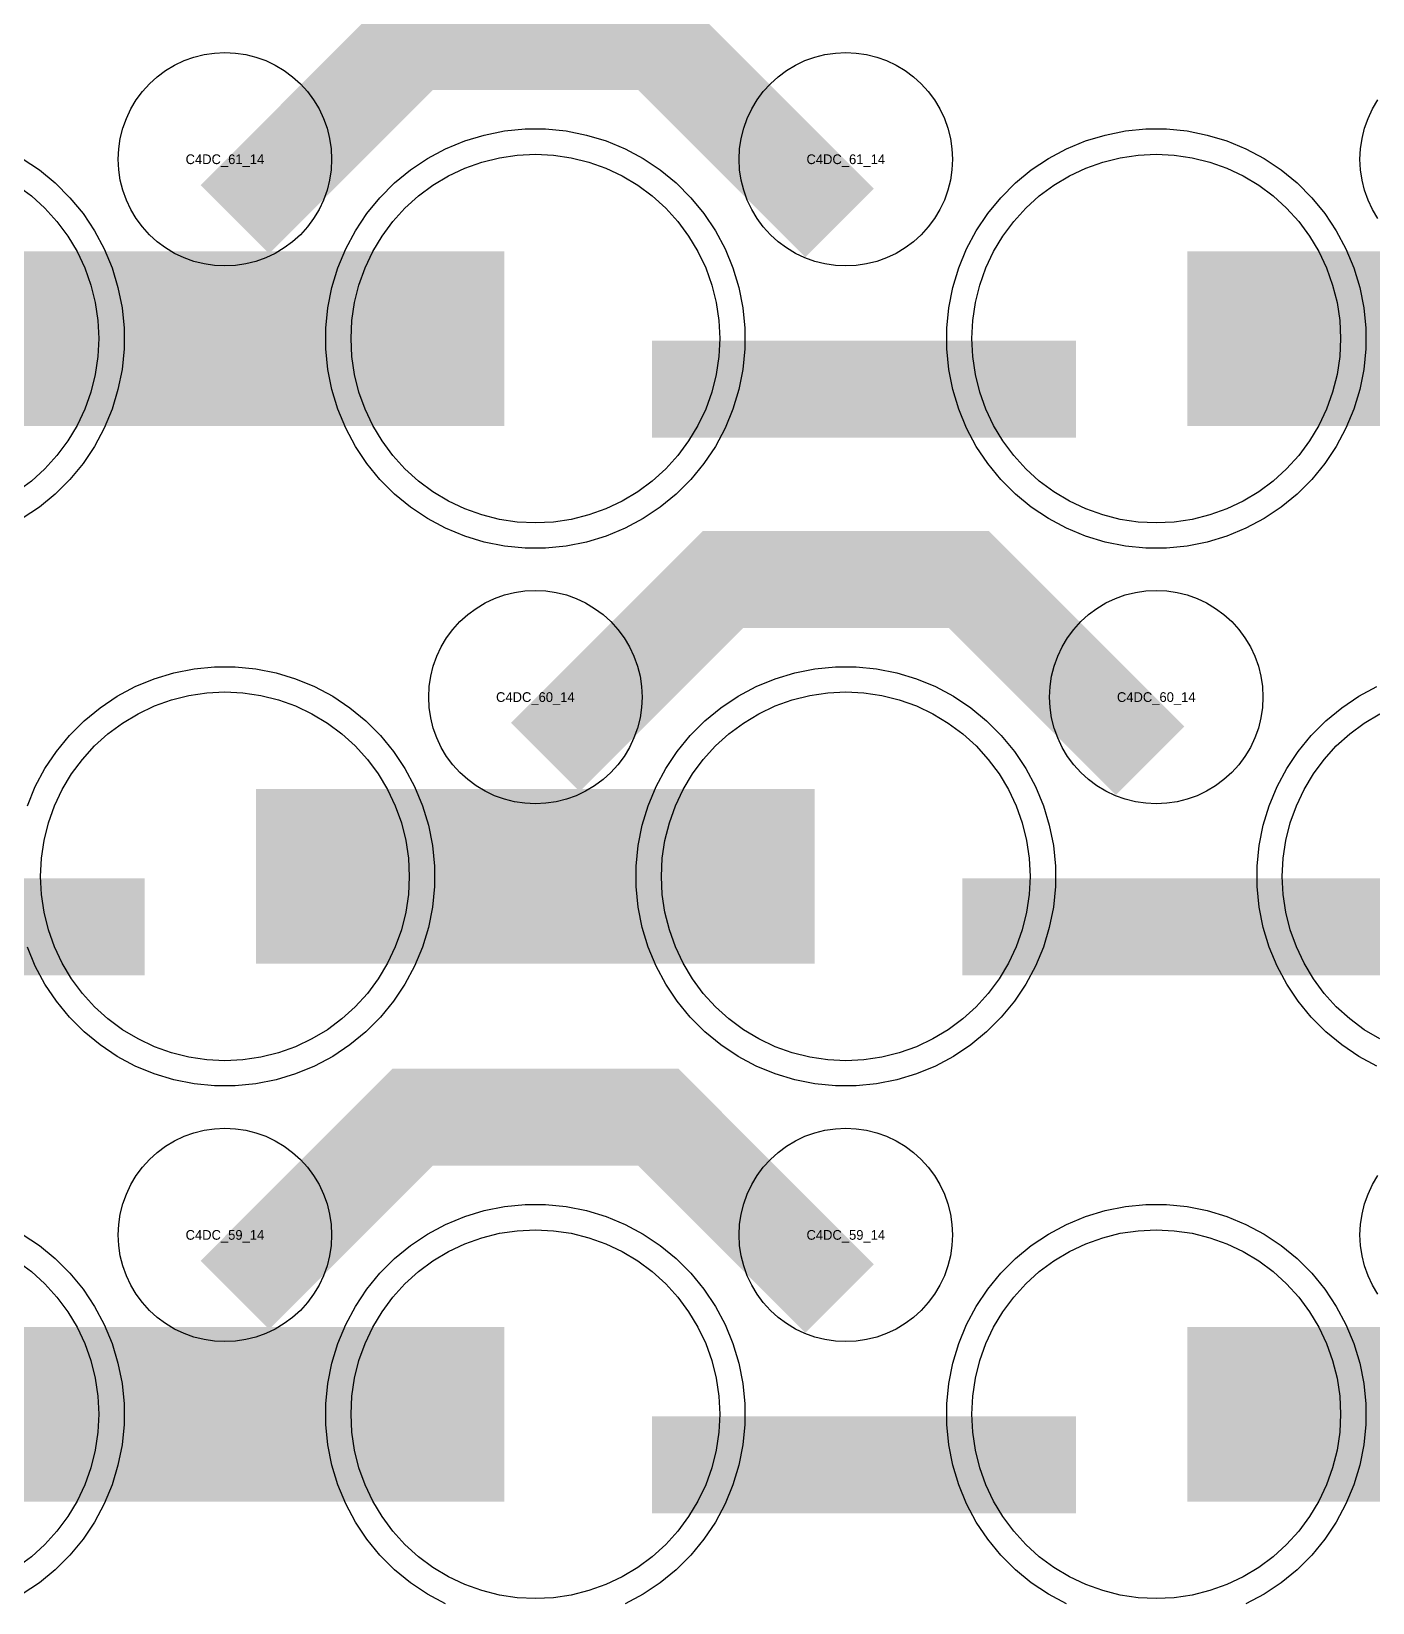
# Model space of a CAD drawing. Extents: x -11880 to 11880, y -14992 to 14992.
# Drawn here: x -7569.9 to -7224.2, y -6712.8 to -6308 of the extents above; entities that cross this region are included whole.
import ezdxf
from ezdxf.enums import TextEntityAlignment as Align

# ---------------------------------------------------------------- set-up
doc = ezdxf.new("R2010")
doc.units = 0
doc.header["$MEASUREMENT"] = 0
for name, color, linetype in [('GDS_775_DT_237', 138, 'CONTINUOUS'), ('RDL1_FS', 34, 'CONTINUOUS'), ('RDL_BS', 160, 'CONTINUOUS')]:
    doc.layers.add(name, color=color, linetype=linetype)

msp = doc.modelspace()

# ---------------------------------------------------------------- linework, layer by layer
at = {"layer": 'RDL1_FS'}
for points in [[(-7440, -6434.664), (-7444.657, -6434.435), (-7449.268, -6433.751), (-7453.791, -6432.619), (-7458.181, -6431.047), (-7462.395, -6429.055), (-7466.395, -6426.657), (-7470.14, -6423.879), (-7473.594, -6420.749), (-7476.724, -6417.295), (-7479.502, -6413.55), (-7481.9, -6409.55), (-7483.892, -6405.336), (-7485.464, -6400.946), (-7486.596, -6396.423), (-7487.28, -6391.812), (-7487.509, -6387.155), (-7487.28, -6382.498), (-7486.596, -6377.887), (-7485.464, -6373.364), (-7483.892, -6368.974), (-7481.9, -6364.76), (-7479.502, -6360.76), (-7476.724, -6357.015), (-7473.594, -6353.561), (-7470.14, -6350.431), (-7466.395, -6347.653), (-7462.395, -6345.255), (-7458.181, -6343.263), (-7453.791, -6341.691), (-7449.268, -6340.559), (-7444.657, -6339.875), (-7440, -6339.646), (-7435.343, -6339.875), (-7430.732, -6340.559), (-7426.209, -6341.691), (-7421.819, -6343.263), (-7417.605, -6345.255), (-7413.605, -6347.653), (-7409.86, -6350.431), (-7406.406, -6353.561), (-7403.276, -6357.015), (-7400.498, -6360.76), (-7398.1, -6364.76), (-7396.108, -6368.974), (-7394.536, -6373.364), (-7393.404, -6377.887), (-7392.72, -6382.498), (-7392.491, -6387.155), (-7392.72, -6391.812), (-7393.404, -6396.423), (-7394.536, -6400.946), (-7396.108, -6405.336), (-7398.1, -6409.55), (-7400.498, -6413.55), (-7403.276, -6417.295), (-7406.406, -6420.749), (-7409.86, -6423.879), (-7413.605, -6426.657), (-7417.605, -6429.055), (-7421.819, -6431.047), (-7426.209, -6432.619), (-7430.732, -6433.751), (-7435.343, -6434.435)], [(-7280, -6434.664), (-7284.657, -6434.435), (-7289.268, -6433.751), (-7293.791, -6432.619), (-7298.181, -6431.047), (-7302.395, -6429.055), (-7306.395, -6426.657), (-7310.14, -6423.879), (-7313.594, -6420.749), (-7316.724, -6417.295), (-7319.502, -6413.55), (-7321.9, -6409.55), (-7323.892, -6405.336), (-7325.464, -6400.946), (-7326.596, -6396.423), (-7327.28, -6391.812), (-7327.509, -6387.155), (-7327.28, -6382.498), (-7326.596, -6377.887), (-7325.464, -6373.364), (-7323.892, -6368.974), (-7321.9, -6364.76), (-7319.502, -6360.76), (-7316.724, -6357.015), (-7313.594, -6353.561), (-7310.14, -6350.431), (-7306.395, -6347.653), (-7302.395, -6345.255), (-7298.181, -6343.263), (-7293.791, -6341.691), (-7289.268, -6340.559), (-7284.657, -6339.875), (-7280, -6339.646), (-7275.343, -6339.875), (-7270.732, -6340.559), (-7266.209, -6341.691), (-7261.819, -6343.263), (-7257.605, -6345.255), (-7253.605, -6347.653), (-7249.86, -6350.431), (-7246.406, -6353.561), (-7243.276, -6357.015), (-7240.498, -6360.76), (-7238.1, -6364.76), (-7236.108, -6368.974), (-7234.536, -6373.364), (-7233.404, -6377.887), (-7232.72, -6382.498), (-7232.491, -6387.155), (-7232.72, -6391.812), (-7233.404, -6396.423), (-7234.536, -6400.946), (-7236.108, -6405.336), (-7238.1, -6409.55), (-7240.498, -6413.55), (-7243.276, -6417.295), (-7246.406, -6420.749), (-7249.86, -6423.879), (-7253.605, -6426.657), (-7257.605, -6429.055), (-7261.819, -6431.047), (-7266.209, -6432.619), (-7270.732, -6433.751), (-7275.343, -6434.435)]]:
    msp.add_lwpolyline(points, close=True, dxfattribs=at)
msp.add_lwpolyline([(-7573.605, -6347.653), (-7569.86, -6350.431), (-7566.406, -6353.561), (-7563.276, -6357.015), (-7560.498, -6360.76), (-7558.1, -6364.76), (-7556.108, -6368.974), (-7554.536, -6373.364), (-7553.404, -6377.887), (-7552.72, -6382.498), (-7552.491, -6387.155), (-7552.72, -6391.812), (-7553.404, -6396.423), (-7554.536, -6400.946), (-7556.108, -6405.336), (-7558.1, -6409.55), (-7560.498, -6413.55), (-7563.276, -6417.295), (-7566.406, -6420.749), (-7569.86, -6423.879), (-7573.605, -6426.657)], dxfattribs=at)
for points in [[(-7591.998, -6387.155, 45, 45, 0), (-7519.998, -6387.155, 45, 45, 0)], [(-7519.998, -6387.155, 45, 45, 0), (-7447.998, -6387.155, 45, 45, 0)], [(-7271.998, -6387.155, 45, 45, 0), (-7199.998, -6387.155, 45, 45, 0)]]:
    msp.add_lwpolyline(points, format="xyseb", dxfattribs=at)
at = {"layer": 'RDL1_FS', "color": 240, "true_color": 0xed1f24}
for points in [[(-7520, -6573.229), (-7524.657, -6573), (-7529.268, -6572.316), (-7533.791, -6571.184), (-7538.181, -6569.612), (-7542.395, -6567.62), (-7546.395, -6565.222), (-7550.14, -6562.444), (-7553.594, -6559.314), (-7556.724, -6555.86), (-7559.502, -6552.115), (-7561.9, -6548.115), (-7563.892, -6543.901), (-7565.464, -6539.511), (-7566.596, -6534.988), (-7567.28, -6530.377), (-7567.509, -6525.72), (-7567.28, -6521.063), (-7566.596, -6516.452), (-7565.464, -6511.929), (-7563.892, -6507.539), (-7561.9, -6503.325), (-7559.502, -6499.325), (-7556.724, -6495.58), (-7553.594, -6492.126), (-7550.14, -6488.996), (-7546.395, -6486.218), (-7542.395, -6483.82), (-7538.181, -6481.828), (-7533.791, -6480.256), (-7529.268, -6479.124), (-7524.657, -6478.44), (-7520, -6478.211), (-7515.343, -6478.44), (-7510.732, -6479.124), (-7506.209, -6480.256), (-7501.819, -6481.828), (-7497.605, -6483.82), (-7493.605, -6486.218), (-7489.86, -6488.996), (-7486.406, -6492.126), (-7483.276, -6495.58), (-7480.498, -6499.325), (-7478.1, -6503.325), (-7476.108, -6507.539), (-7474.536, -6511.929), (-7473.404, -6516.452), (-7472.72, -6521.063), (-7472.491, -6525.72), (-7472.72, -6530.377), (-7473.404, -6534.988), (-7474.536, -6539.511), (-7476.108, -6543.901), (-7478.1, -6548.115), (-7480.498, -6552.115), (-7483.276, -6555.86), (-7486.406, -6559.314), (-7489.86, -6562.444), (-7493.605, -6565.222), (-7497.605, -6567.62), (-7501.819, -6569.612), (-7506.209, -6571.184), (-7510.732, -6572.316), (-7515.343, -6573)], [(-7360, -6573.229), (-7364.657, -6573), (-7369.268, -6572.316), (-7373.791, -6571.184), (-7378.181, -6569.612), (-7382.395, -6567.62), (-7386.395, -6565.222), (-7390.14, -6562.444), (-7393.594, -6559.314), (-7396.724, -6555.86), (-7399.502, -6552.115), (-7401.9, -6548.115), (-7403.892, -6543.901), (-7405.464, -6539.511), (-7406.596, -6534.988), (-7407.28, -6530.377), (-7407.509, -6525.72), (-7407.28, -6521.063), (-7406.596, -6516.452), (-7405.464, -6511.929), (-7403.892, -6507.539), (-7401.9, -6503.325), (-7399.502, -6499.325), (-7396.724, -6495.58), (-7393.594, -6492.126), (-7390.14, -6488.996), (-7386.395, -6486.218), (-7382.395, -6483.82), (-7378.181, -6481.828), (-7373.791, -6480.256), (-7369.268, -6479.124), (-7364.657, -6478.44), (-7360, -6478.211), (-7355.343, -6478.44), (-7350.732, -6479.124), (-7346.209, -6480.256), (-7341.819, -6481.828), (-7337.605, -6483.82), (-7333.605, -6486.218), (-7329.86, -6488.996), (-7326.406, -6492.126), (-7323.276, -6495.58), (-7320.498, -6499.325), (-7318.1, -6503.325), (-7316.108, -6507.539), (-7314.536, -6511.929), (-7313.404, -6516.452), (-7312.72, -6521.063), (-7312.491, -6525.72), (-7312.72, -6530.377), (-7313.404, -6534.988), (-7314.536, -6539.511), (-7316.108, -6543.901), (-7318.1, -6548.115), (-7320.498, -6552.115), (-7323.276, -6555.86), (-7326.406, -6559.314), (-7329.86, -6562.444), (-7333.605, -6565.222), (-7337.605, -6567.62), (-7341.819, -6569.612), (-7346.209, -6571.184), (-7350.732, -6572.316), (-7355.343, -6573)], [(-7440, -6711.794), (-7444.657, -6711.565), (-7449.268, -6710.881), (-7453.791, -6709.749), (-7458.181, -6708.177), (-7462.395, -6706.185), (-7466.395, -6703.787), (-7470.14, -6701.009), (-7473.594, -6697.879), (-7476.724, -6694.425), (-7479.502, -6690.68), (-7481.9, -6686.68), (-7483.892, -6682.466), (-7485.464, -6678.076), (-7486.596, -6673.553), (-7487.28, -6668.942), (-7487.509, -6664.285), (-7487.28, -6659.628), (-7486.596, -6655.017), (-7485.464, -6650.494), (-7483.892, -6646.104), (-7481.9, -6641.89), (-7479.502, -6637.89), (-7476.724, -6634.145), (-7473.594, -6630.691), (-7470.14, -6627.561), (-7466.395, -6624.783), (-7462.395, -6622.385), (-7458.181, -6620.393), (-7453.791, -6618.821), (-7449.268, -6617.689), (-7444.657, -6617.005), (-7440, -6616.776), (-7435.343, -6617.005), (-7430.732, -6617.689), (-7426.209, -6618.821), (-7421.819, -6620.393), (-7417.605, -6622.385), (-7413.605, -6624.783), (-7409.86, -6627.561), (-7406.406, -6630.691), (-7403.276, -6634.145), (-7400.498, -6637.89), (-7398.1, -6641.89), (-7396.108, -6646.104), (-7394.536, -6650.494), (-7393.404, -6655.017), (-7392.72, -6659.628), (-7392.491, -6664.285), (-7392.72, -6668.942), (-7393.404, -6673.553), (-7394.536, -6678.076), (-7396.108, -6682.466), (-7398.1, -6686.68), (-7400.498, -6690.68), (-7403.276, -6694.425), (-7406.406, -6697.879), (-7409.86, -6701.009), (-7413.605, -6703.787), (-7417.605, -6706.185), (-7421.819, -6708.177), (-7426.209, -6709.749), (-7430.732, -6710.881), (-7435.343, -6711.565)], [(-7280, -6711.794), (-7284.657, -6711.565), (-7289.268, -6710.881), (-7293.791, -6709.749), (-7298.181, -6708.177), (-7302.395, -6706.185), (-7306.395, -6703.787), (-7310.14, -6701.009), (-7313.594, -6697.879), (-7316.724, -6694.425), (-7319.502, -6690.68), (-7321.9, -6686.68), (-7323.892, -6682.466), (-7325.464, -6678.076), (-7326.596, -6673.553), (-7327.28, -6668.942), (-7327.509, -6664.285), (-7327.28, -6659.628), (-7326.596, -6655.017), (-7325.464, -6650.494), (-7323.892, -6646.104), (-7321.9, -6641.89), (-7319.502, -6637.89), (-7316.724, -6634.145), (-7313.594, -6630.691), (-7310.14, -6627.561), (-7306.395, -6624.783), (-7302.395, -6622.385), (-7298.181, -6620.393), (-7293.791, -6618.821), (-7289.268, -6617.689), (-7284.657, -6617.005), (-7280, -6616.776), (-7275.343, -6617.005), (-7270.732, -6617.689), (-7266.209, -6618.821), (-7261.819, -6620.393), (-7257.605, -6622.385), (-7253.605, -6624.783), (-7249.86, -6627.561), (-7246.406, -6630.691), (-7243.276, -6634.145), (-7240.498, -6637.89), (-7238.1, -6641.89), (-7236.108, -6646.104), (-7234.536, -6650.494), (-7233.404, -6655.017), (-7232.72, -6659.628), (-7232.491, -6664.285), (-7232.72, -6668.942), (-7233.404, -6673.553), (-7234.536, -6678.076), (-7236.108, -6682.466), (-7238.1, -6686.68), (-7240.498, -6690.68), (-7243.276, -6694.425), (-7246.406, -6697.879), (-7249.86, -6701.009), (-7253.605, -6703.787), (-7257.605, -6706.185), (-7261.819, -6708.177), (-7266.209, -6709.749), (-7270.732, -6710.881), (-7275.343, -6711.565)]]:
    msp.add_lwpolyline(points, close=True, dxfattribs=at)
for points in [[(-7222.395, -6567.62), (-7226.395, -6565.222), (-7230.14, -6562.444), (-7233.594, -6559.314), (-7236.724, -6555.86), (-7239.502, -6552.115), (-7241.9, -6548.115), (-7243.892, -6543.901), (-7245.464, -6539.511), (-7246.596, -6534.988), (-7247.28, -6530.377), (-7247.509, -6525.72), (-7247.28, -6521.063), (-7246.596, -6516.452), (-7245.464, -6511.929), (-7243.892, -6507.539), (-7241.9, -6503.325), (-7239.502, -6499.325), (-7236.724, -6495.58), (-7233.594, -6492.126), (-7230.14, -6488.996), (-7226.395, -6486.218), (-7222.395, -6483.82)], [(-7573.605, -6624.783), (-7569.86, -6627.561), (-7566.406, -6630.691), (-7563.276, -6634.145), (-7560.498, -6637.89), (-7558.1, -6641.89), (-7556.108, -6646.104), (-7554.536, -6650.494), (-7553.404, -6655.017), (-7552.72, -6659.628), (-7552.491, -6664.285), (-7552.72, -6668.942), (-7553.404, -6673.553), (-7554.536, -6678.076), (-7556.108, -6682.466), (-7558.1, -6686.68), (-7560.498, -6690.68), (-7563.276, -6694.425), (-7566.406, -6697.879), (-7569.86, -6701.009), (-7573.605, -6703.787)]]:
    msp.add_lwpolyline(points, dxfattribs=at)
for points in [[(-7511.998, -6525.72, 45, 45, 0), (-7439.998, -6525.72, 45, 45, 0)], [(-7439.998, -6525.72, 45, 45, 0), (-7367.998, -6525.72, 45, 45, 0)], [(-7591.998, -6664.285, 45, 45, 0), (-7519.998, -6664.285, 45, 45, 0)], [(-7519.998, -6664.285, 45, 45, 0), (-7447.998, -6664.285, 45, 45, 0)], [(-7271.998, -6664.285, 45, 45, 0), (-7199.998, -6664.285, 45, 45, 0)]]:
    msp.add_lwpolyline(points, format="xyseb", dxfattribs=at)
at = {"layer": 'RDL_BS'}
for points in [[(-7517.438, -6356.469, 25, 25, 0), (-7471.623, -6310.654, 25, 25, 0), (-7438.07, -6310.654, 25, 25, 0)], [(-7361.599, -6357.368, 25, 25, 0), (-7408.313, -6310.654, 25, 25, 0), (-7438.071, -6310.654, 25, 25, 0)], [(-7409.984, -6400.168, 25, 25, 0), (-7300.719, -6400.168, 25, 25, 0)], [(-7437.438, -6495.034, 25, 25, 0), (-7391.623, -6449.219, 25, 25, 0), (-7358.07, -6449.219, 25, 25, 0)], [(-7281.599, -6495.933, 25, 25, 0), (-7328.313, -6449.219, 25, 25, 0), (-7358.071, -6449.219, 25, 25, 0)], [(-7517.438, -6633.599, 25, 25, 0), (-7471.623, -6587.784, 25, 25, 0), (-7438.07, -6587.784, 25, 25, 0)], [(-7361.599, -6634.498, 25, 25, 0), (-7408.313, -6587.784, 25, 25, 0), (-7438.071, -6587.784, 25, 25, 0)]]:
    msp.add_lwpolyline(points, format="xyseb", dxfattribs=at)
for points in [[(-7520, -6368.461), (-7522.693, -6368.329), (-7525.365, -6367.933), (-7527.984, -6367.276), (-7530.519, -6366.369), (-7532.956, -6365.217), (-7535.28, -6363.824), (-7537.443, -6362.221), (-7539.442, -6360.409), (-7541.254, -6358.41), (-7542.857, -6356.247), (-7544.25, -6353.923), (-7545.402, -6351.486), (-7546.309, -6348.951), (-7546.966, -6346.332), (-7547.362, -6343.66), (-7547.494, -6340.967), (-7547.362, -6338.274), (-7546.966, -6335.602), (-7546.309, -6332.983), (-7545.402, -6330.448), (-7544.25, -6328.011), (-7542.857, -6325.687), (-7541.254, -6323.524), (-7539.442, -6321.525), (-7537.443, -6319.713), (-7535.28, -6318.11), (-7532.956, -6316.717), (-7530.519, -6315.565), (-7527.984, -6314.658), (-7525.365, -6314.001), (-7522.693, -6313.605), (-7520, -6313.473), (-7517.307, -6313.605), (-7514.635, -6314.001), (-7512.016, -6314.658), (-7509.481, -6315.565), (-7507.044, -6316.717), (-7504.72, -6318.11), (-7502.557, -6319.713), (-7500.558, -6321.525), (-7498.746, -6323.524), (-7497.143, -6325.687), (-7495.75, -6328.011), (-7494.598, -6330.448), (-7493.691, -6332.983), (-7493.034, -6335.602), (-7492.638, -6338.274), (-7492.506, -6340.967), (-7492.638, -6343.66), (-7493.034, -6346.332), (-7493.691, -6348.951), (-7494.598, -6351.486), (-7495.75, -6353.923), (-7497.143, -6356.247), (-7498.746, -6358.41), (-7500.558, -6360.409), (-7502.557, -6362.221), (-7504.72, -6363.824), (-7507.044, -6365.217), (-7509.481, -6366.369), (-7512.016, -6367.276), (-7514.635, -6367.933), (-7517.307, -6368.329)], [(-7360, -6368.461), (-7362.693, -6368.329), (-7365.365, -6367.933), (-7367.984, -6367.276), (-7370.519, -6366.369), (-7372.956, -6365.217), (-7375.28, -6363.824), (-7377.443, -6362.221), (-7379.442, -6360.409), (-7381.254, -6358.41), (-7382.857, -6356.247), (-7384.25, -6353.923), (-7385.402, -6351.486), (-7386.309, -6348.951), (-7386.966, -6346.332), (-7387.362, -6343.66), (-7387.494, -6340.967), (-7387.362, -6338.274), (-7386.966, -6335.602), (-7386.309, -6332.983), (-7385.402, -6330.448), (-7384.25, -6328.011), (-7382.857, -6325.687), (-7381.254, -6323.524), (-7379.442, -6321.525), (-7377.443, -6319.713), (-7375.28, -6318.11), (-7372.956, -6316.717), (-7370.519, -6315.565), (-7367.984, -6314.658), (-7365.365, -6314.001), (-7362.693, -6313.605), (-7360, -6313.473), (-7357.307, -6313.605), (-7354.635, -6314.001), (-7352.016, -6314.658), (-7349.481, -6315.565), (-7347.044, -6316.717), (-7344.72, -6318.11), (-7342.557, -6319.713), (-7340.558, -6321.525), (-7338.746, -6323.524), (-7337.143, -6325.687), (-7335.75, -6328.011), (-7334.598, -6330.448), (-7333.691, -6332.983), (-7333.034, -6335.602), (-7332.638, -6338.274), (-7332.506, -6340.967), (-7332.638, -6343.66), (-7333.034, -6346.332), (-7333.691, -6348.951), (-7334.598, -6351.486), (-7335.75, -6353.923), (-7337.143, -6356.247), (-7338.746, -6358.41), (-7340.558, -6360.409), (-7342.557, -6362.221), (-7344.72, -6363.824), (-7347.044, -6365.217), (-7349.481, -6366.369), (-7352.016, -6367.276), (-7354.635, -6367.933), (-7357.307, -6368.329)], [(-7442.644, -6441.155), (-7447.938, -6440.638), (-7453.165, -6439.592), (-7458.205, -6438.061), (-7463.115, -6436.03), (-7467.777, -6433.538), (-7472.191, -6430.591), (-7476.292, -6427.229), (-7480.074, -6423.447), (-7483.436, -6419.346), (-7486.383, -6414.932), (-7488.875, -6410.27), (-7490.906, -6405.36), (-7492.437, -6400.32), (-7493.483, -6395.093), (-7494, -6389.799), (-7494, -6384.511), (-7493.483, -6379.217), (-7492.437, -6373.99), (-7490.906, -6368.95), (-7488.875, -6364.04), (-7486.383, -6359.378), (-7483.436, -6354.964), (-7480.074, -6350.863), (-7476.292, -6347.081), (-7472.191, -6343.719), (-7467.777, -6340.772), (-7463.115, -6338.28), (-7458.205, -6336.249), (-7453.165, -6334.718), (-7447.938, -6333.672), (-7442.644, -6333.155), (-7437.356, -6333.155), (-7432.062, -6333.672), (-7426.835, -6334.718), (-7421.795, -6336.249), (-7416.885, -6338.28), (-7412.223, -6340.772), (-7407.809, -6343.719), (-7403.708, -6347.081), (-7399.926, -6350.863), (-7396.564, -6354.964), (-7393.617, -6359.378), (-7391.125, -6364.04), (-7389.094, -6368.95), (-7387.563, -6373.99), (-7386.517, -6379.217), (-7386, -6384.511), (-7386, -6389.799), (-7386.517, -6395.093), (-7387.563, -6400.32), (-7389.094, -6405.36), (-7391.125, -6410.27), (-7393.617, -6414.932), (-7396.564, -6419.346), (-7399.926, -6423.447), (-7403.708, -6427.229), (-7407.809, -6430.591), (-7412.223, -6433.538), (-7416.885, -6436.03), (-7421.795, -6438.061), (-7426.835, -6439.592), (-7432.062, -6440.638), (-7437.356, -6441.155)], [(-7282.644, -6441.155), (-7287.938, -6440.638), (-7293.165, -6439.592), (-7298.205, -6438.061), (-7303.115, -6436.03), (-7307.777, -6433.538), (-7312.191, -6430.591), (-7316.292, -6427.229), (-7320.074, -6423.447), (-7323.436, -6419.346), (-7326.383, -6414.932), (-7328.875, -6410.27), (-7330.906, -6405.36), (-7332.437, -6400.32), (-7333.483, -6395.093), (-7334, -6389.799), (-7334, -6384.511), (-7333.483, -6379.217), (-7332.437, -6373.99), (-7330.906, -6368.95), (-7328.875, -6364.04), (-7326.383, -6359.378), (-7323.436, -6354.964), (-7320.074, -6350.863), (-7316.292, -6347.081), (-7312.191, -6343.719), (-7307.777, -6340.772), (-7303.115, -6338.28), (-7298.205, -6336.249), (-7293.165, -6334.718), (-7287.938, -6333.672), (-7282.644, -6333.155), (-7277.356, -6333.155), (-7272.062, -6333.672), (-7266.835, -6334.718), (-7261.795, -6336.249), (-7256.885, -6338.28), (-7252.223, -6340.772), (-7247.809, -6343.719), (-7243.708, -6347.081), (-7239.926, -6350.863), (-7236.564, -6354.964), (-7233.617, -6359.378), (-7231.125, -6364.04), (-7229.094, -6368.95), (-7227.563, -6373.99), (-7226.517, -6379.217), (-7226, -6384.511), (-7226, -6389.799), (-7226.517, -6395.093), (-7227.563, -6400.32), (-7229.094, -6405.36), (-7231.125, -6410.27), (-7233.617, -6414.932), (-7236.564, -6419.346), (-7239.926, -6423.447), (-7243.708, -6427.229), (-7247.809, -6430.591), (-7252.223, -6433.538), (-7256.885, -6436.03), (-7261.795, -6438.061), (-7266.835, -6439.592), (-7272.062, -6440.638), (-7277.356, -6441.155)], [(-7440, -6507.026), (-7442.693, -6506.894), (-7445.365, -6506.498), (-7447.984, -6505.841), (-7450.519, -6504.934), (-7452.956, -6503.782), (-7455.28, -6502.389), (-7457.443, -6500.786), (-7459.442, -6498.974), (-7461.254, -6496.975), (-7462.857, -6494.812), (-7464.25, -6492.488), (-7465.402, -6490.051), (-7466.309, -6487.516), (-7466.966, -6484.897), (-7467.362, -6482.225), (-7467.494, -6479.532), (-7467.362, -6476.839), (-7466.966, -6474.167), (-7466.309, -6471.548), (-7465.402, -6469.013), (-7464.25, -6466.576), (-7462.857, -6464.252), (-7461.254, -6462.089), (-7459.442, -6460.09), (-7457.443, -6458.278), (-7455.28, -6456.675), (-7452.956, -6455.282), (-7450.519, -6454.13), (-7447.984, -6453.223), (-7445.365, -6452.566), (-7442.693, -6452.17), (-7440, -6452.038), (-7437.307, -6452.17), (-7434.635, -6452.566), (-7432.016, -6453.223), (-7429.481, -6454.13), (-7427.044, -6455.282), (-7424.72, -6456.675), (-7422.557, -6458.278), (-7420.558, -6460.09), (-7418.746, -6462.089), (-7417.143, -6464.252), (-7415.75, -6466.576), (-7414.598, -6469.013), (-7413.691, -6471.548), (-7413.034, -6474.167), (-7412.638, -6476.839), (-7412.506, -6479.532), (-7412.638, -6482.225), (-7413.034, -6484.897), (-7413.691, -6487.516), (-7414.598, -6490.051), (-7415.75, -6492.488), (-7417.143, -6494.812), (-7418.746, -6496.975), (-7420.558, -6498.974), (-7422.557, -6500.786), (-7424.72, -6502.389), (-7427.044, -6503.782), (-7429.481, -6504.934), (-7432.016, -6505.841), (-7434.635, -6506.498), (-7437.307, -6506.894)], [(-7280, -6507.026), (-7282.693, -6506.894), (-7285.365, -6506.498), (-7287.984, -6505.841), (-7290.519, -6504.934), (-7292.956, -6503.782), (-7295.28, -6502.389), (-7297.443, -6500.786), (-7299.442, -6498.974), (-7301.254, -6496.975), (-7302.857, -6494.812), (-7304.25, -6492.488), (-7305.402, -6490.051), (-7306.309, -6487.516), (-7306.966, -6484.897), (-7307.362, -6482.225), (-7307.494, -6479.532), (-7307.362, -6476.839), (-7306.966, -6474.167), (-7306.309, -6471.548), (-7305.402, -6469.013), (-7304.25, -6466.576), (-7302.857, -6464.252), (-7301.254, -6462.089), (-7299.442, -6460.09), (-7297.443, -6458.278), (-7295.28, -6456.675), (-7292.956, -6455.282), (-7290.519, -6454.13), (-7287.984, -6453.223), (-7285.365, -6452.566), (-7282.693, -6452.17), (-7280, -6452.038), (-7277.307, -6452.17), (-7274.635, -6452.566), (-7272.016, -6453.223), (-7269.481, -6454.13), (-7267.044, -6455.282), (-7264.72, -6456.675), (-7262.557, -6458.278), (-7260.558, -6460.09), (-7258.746, -6462.089), (-7257.143, -6464.252), (-7255.75, -6466.576), (-7254.598, -6469.013), (-7253.691, -6471.548), (-7253.034, -6474.167), (-7252.638, -6476.839), (-7252.506, -6479.532), (-7252.638, -6482.225), (-7253.034, -6484.897), (-7253.691, -6487.516), (-7254.598, -6490.051), (-7255.75, -6492.488), (-7257.143, -6494.812), (-7258.746, -6496.975), (-7260.558, -6498.974), (-7262.557, -6500.786), (-7264.72, -6502.389), (-7267.044, -6503.782), (-7269.481, -6504.934), (-7272.016, -6505.841), (-7274.635, -6506.498), (-7277.307, -6506.894)], [(-7520, -6645.591), (-7522.693, -6645.459), (-7525.365, -6645.063), (-7527.984, -6644.406), (-7530.519, -6643.499), (-7532.956, -6642.347), (-7535.28, -6640.954), (-7537.443, -6639.351), (-7539.442, -6637.539), (-7541.254, -6635.54), (-7542.857, -6633.377), (-7544.25, -6631.053), (-7545.402, -6628.616), (-7546.309, -6626.081), (-7546.966, -6623.462), (-7547.362, -6620.79), (-7547.494, -6618.097), (-7547.362, -6615.404), (-7546.966, -6612.732), (-7546.309, -6610.113), (-7545.402, -6607.578), (-7544.25, -6605.141), (-7542.857, -6602.817), (-7541.254, -6600.654), (-7539.442, -6598.655), (-7537.443, -6596.843), (-7535.28, -6595.24), (-7532.956, -6593.847), (-7530.519, -6592.695), (-7527.984, -6591.788), (-7525.365, -6591.131), (-7522.693, -6590.735), (-7520, -6590.603), (-7517.307, -6590.735), (-7514.635, -6591.131), (-7512.016, -6591.788), (-7509.481, -6592.695), (-7507.044, -6593.847), (-7504.72, -6595.24), (-7502.557, -6596.843), (-7500.558, -6598.655), (-7498.746, -6600.654), (-7497.143, -6602.817), (-7495.75, -6605.141), (-7494.598, -6607.578), (-7493.691, -6610.113), (-7493.034, -6612.732), (-7492.638, -6615.404), (-7492.506, -6618.097), (-7492.638, -6620.79), (-7493.034, -6623.462), (-7493.691, -6626.081), (-7494.598, -6628.616), (-7495.75, -6631.053), (-7497.143, -6633.377), (-7498.746, -6635.54), (-7500.558, -6637.539), (-7502.557, -6639.351), (-7504.72, -6640.954), (-7507.044, -6642.347), (-7509.481, -6643.499), (-7512.016, -6644.406), (-7514.635, -6645.063), (-7517.307, -6645.459)], [(-7360, -6645.591), (-7362.693, -6645.459), (-7365.365, -6645.063), (-7367.984, -6644.406), (-7370.519, -6643.499), (-7372.956, -6642.347), (-7375.28, -6640.954), (-7377.443, -6639.351), (-7379.442, -6637.539), (-7381.254, -6635.54), (-7382.857, -6633.377), (-7384.25, -6631.053), (-7385.402, -6628.616), (-7386.309, -6626.081), (-7386.966, -6623.462), (-7387.362, -6620.79), (-7387.494, -6618.097), (-7387.362, -6615.404), (-7386.966, -6612.732), (-7386.309, -6610.113), (-7385.402, -6607.578), (-7384.25, -6605.141), (-7382.857, -6602.817), (-7381.254, -6600.654), (-7379.442, -6598.655), (-7377.443, -6596.843), (-7375.28, -6595.24), (-7372.956, -6593.847), (-7370.519, -6592.695), (-7367.984, -6591.788), (-7365.365, -6591.131), (-7362.693, -6590.735), (-7360, -6590.603), (-7357.307, -6590.735), (-7354.635, -6591.131), (-7352.016, -6591.788), (-7349.481, -6592.695), (-7347.044, -6593.847), (-7344.72, -6595.24), (-7342.557, -6596.843), (-7340.558, -6598.655), (-7338.746, -6600.654), (-7337.143, -6602.817), (-7335.75, -6605.141), (-7334.598, -6607.578), (-7333.691, -6610.113), (-7333.034, -6612.732), (-7332.638, -6615.404), (-7332.506, -6618.097), (-7332.638, -6620.79), (-7333.034, -6623.462), (-7333.691, -6626.081), (-7334.598, -6628.616), (-7335.75, -6631.053), (-7337.143, -6633.377), (-7338.746, -6635.54), (-7340.558, -6637.539), (-7342.557, -6639.351), (-7344.72, -6640.954), (-7347.044, -6642.347), (-7349.481, -6643.499), (-7352.016, -6644.406), (-7354.635, -6645.063), (-7357.307, -6645.459)]]:
    msp.add_lwpolyline(points, close=True, dxfattribs=at)
for points in [[(-7222.857, -6356.247), (-7224.25, -6353.923), (-7225.402, -6351.486), (-7226.309, -6348.951), (-7226.966, -6346.332), (-7227.362, -6343.66), (-7227.494, -6340.967), (-7227.362, -6338.274), (-7226.966, -6335.602), (-7226.309, -6332.983), (-7225.402, -6330.448), (-7224.25, -6328.011), (-7222.857, -6325.687)], [(-7572.223, -6340.772), (-7567.809, -6343.719), (-7563.708, -6347.081), (-7559.926, -6350.863), (-7556.564, -6354.964), (-7553.617, -6359.378), (-7551.125, -6364.04), (-7549.094, -6368.95), (-7547.563, -6373.99), (-7546.517, -6379.217), (-7546, -6384.511), (-7546, -6389.799), (-7546.517, -6395.093), (-7547.563, -6400.32), (-7549.094, -6405.36), (-7551.125, -6410.27), (-7553.617, -6414.932), (-7556.564, -6419.346), (-7559.926, -6423.447), (-7563.708, -6427.229), (-7567.809, -6430.591), (-7572.223, -6433.538)], [(-7222.857, -6633.377), (-7224.25, -6631.053), (-7225.402, -6628.616), (-7226.309, -6626.081), (-7226.966, -6623.462), (-7227.362, -6620.79), (-7227.494, -6618.097), (-7227.362, -6615.404), (-7226.966, -6612.732), (-7226.309, -6610.113), (-7225.402, -6607.578), (-7224.25, -6605.141), (-7222.857, -6602.817)]]:
    msp.add_lwpolyline(points, dxfattribs=at)
at = {"layer": 'RDL_BS', "color": 240, "true_color": 0xed1f24}
for points in [[(-7570.906, -6507.515), (-7568.875, -6502.605), (-7566.383, -6497.943), (-7563.436, -6493.529), (-7560.074, -6489.428), (-7556.292, -6485.646), (-7552.191, -6482.284), (-7547.777, -6479.337), (-7543.115, -6476.845), (-7538.205, -6474.814), (-7533.165, -6473.283), (-7527.938, -6472.237), (-7522.644, -6471.72), (-7517.356, -6471.72), (-7512.062, -6472.237), (-7506.835, -6473.283), (-7501.795, -6474.814), (-7496.885, -6476.845), (-7492.223, -6479.337), (-7487.809, -6482.284), (-7483.708, -6485.646), (-7479.926, -6489.428), (-7476.564, -6493.529), (-7473.617, -6497.943), (-7471.125, -6502.605), (-7469.094, -6507.515), (-7467.563, -6512.555), (-7466.517, -6517.782), (-7466, -6523.076), (-7466, -6528.364), (-7466.517, -6533.658), (-7467.563, -6538.885), (-7469.094, -6543.925), (-7471.125, -6548.835), (-7473.617, -6553.497), (-7476.564, -6557.911), (-7479.926, -6562.012), (-7483.708, -6565.794), (-7487.809, -6569.156), (-7492.223, -6572.103), (-7496.885, -6574.595), (-7501.795, -6576.626), (-7506.835, -6578.157), (-7512.062, -6579.203), (-7517.356, -6579.72), (-7522.644, -6579.72), (-7527.938, -6579.203), (-7533.165, -6578.157), (-7538.205, -6576.626), (-7543.115, -6574.595), (-7547.777, -6572.103), (-7552.191, -6569.156), (-7556.292, -6565.794), (-7560.074, -6562.012), (-7563.436, -6557.911), (-7566.383, -6553.497), (-7568.875, -6548.835), (-7570.906, -6543.925)], [(-7223.115, -6574.595), (-7227.777, -6572.103), (-7232.191, -6569.156), (-7236.292, -6565.794), (-7240.074, -6562.012), (-7243.436, -6557.911), (-7246.383, -6553.497), (-7248.875, -6548.835), (-7250.906, -6543.925), (-7252.437, -6538.885), (-7253.483, -6533.658), (-7254, -6528.364), (-7254, -6523.076), (-7253.483, -6517.782), (-7252.437, -6512.555), (-7250.906, -6507.515), (-7248.875, -6502.605), (-7246.383, -6497.943), (-7243.436, -6493.529), (-7240.074, -6489.428), (-7236.292, -6485.646), (-7232.191, -6482.284), (-7227.777, -6479.337), (-7223.115, -6476.845)], [(-7463.115, -6713.16), (-7467.777, -6710.668), (-7472.191, -6707.721), (-7476.292, -6704.359), (-7480.074, -6700.577), (-7483.436, -6696.476), (-7486.383, -6692.062), (-7488.875, -6687.4), (-7490.906, -6682.49), (-7492.437, -6677.45), (-7493.483, -6672.223), (-7494, -6666.929), (-7494, -6661.641), (-7493.483, -6656.347), (-7492.437, -6651.12), (-7490.906, -6646.08), (-7488.875, -6641.17), (-7486.383, -6636.508), (-7483.436, -6632.094), (-7480.074, -6627.993), (-7476.292, -6624.211), (-7472.191, -6620.849), (-7467.777, -6617.902), (-7463.115, -6615.41), (-7458.205, -6613.379), (-7453.165, -6611.848), (-7447.938, -6610.802), (-7442.644, -6610.285), (-7437.356, -6610.285), (-7432.062, -6610.802), (-7426.835, -6611.848), (-7421.795, -6613.379), (-7416.885, -6615.41), (-7412.223, -6617.902), (-7407.809, -6620.849), (-7403.708, -6624.211), (-7399.926, -6627.993), (-7396.564, -6632.094), (-7393.617, -6636.508), (-7391.125, -6641.17), (-7389.094, -6646.08), (-7387.563, -6651.12), (-7386.517, -6656.347), (-7386, -6661.641), (-7386, -6666.929), (-7386.517, -6672.223), (-7387.563, -6677.45), (-7389.094, -6682.49), (-7391.125, -6687.4), (-7393.617, -6692.062), (-7396.564, -6696.476), (-7399.926, -6700.577), (-7403.708, -6704.359), (-7407.809, -6707.721), (-7412.223, -6710.668), (-7416.885, -6713.16)], [(-7303.115, -6713.16), (-7307.777, -6710.668), (-7312.191, -6707.721), (-7316.292, -6704.359), (-7320.074, -6700.577), (-7323.436, -6696.476), (-7326.383, -6692.062), (-7328.875, -6687.4), (-7330.906, -6682.49), (-7332.437, -6677.45), (-7333.483, -6672.223), (-7334, -6666.929), (-7334, -6661.641), (-7333.483, -6656.347), (-7332.437, -6651.12), (-7330.906, -6646.08), (-7328.875, -6641.17), (-7326.383, -6636.508), (-7323.436, -6632.094), (-7320.074, -6627.993), (-7316.292, -6624.211), (-7312.191, -6620.849), (-7307.777, -6617.902), (-7303.115, -6615.41), (-7298.205, -6613.379), (-7293.165, -6611.848), (-7287.938, -6610.802), (-7282.644, -6610.285), (-7277.356, -6610.285), (-7272.062, -6610.802), (-7266.835, -6611.848), (-7261.795, -6613.379), (-7256.885, -6615.41), (-7252.223, -6617.902), (-7247.809, -6620.849), (-7243.708, -6624.211), (-7239.926, -6627.993), (-7236.564, -6632.094), (-7233.617, -6636.508), (-7231.125, -6641.17), (-7229.094, -6646.08), (-7227.563, -6651.12), (-7226.517, -6656.347), (-7226, -6661.641), (-7226, -6666.929), (-7226.517, -6672.223), (-7227.563, -6677.45), (-7229.094, -6682.49), (-7231.125, -6687.4), (-7233.617, -6692.062), (-7236.564, -6696.476), (-7239.926, -6700.577), (-7243.708, -6704.359), (-7247.809, -6707.721), (-7252.223, -6710.668), (-7256.885, -6713.16)], [(-7572.223, -6617.902), (-7567.809, -6620.849), (-7563.708, -6624.211), (-7559.926, -6627.993), (-7556.564, -6632.094), (-7553.617, -6636.508), (-7551.125, -6641.17), (-7549.094, -6646.08), (-7547.563, -6651.12), (-7546.517, -6656.347), (-7546, -6661.641), (-7546, -6666.929), (-7546.517, -6672.223), (-7547.563, -6677.45), (-7549.094, -6682.49), (-7551.125, -6687.4), (-7553.617, -6692.062), (-7556.564, -6696.476), (-7559.926, -6700.577), (-7563.708, -6704.359), (-7567.809, -6707.721), (-7572.223, -6710.668)]]:
    msp.add_lwpolyline(points, dxfattribs=at)
msp.add_lwpolyline([(-7362.644, -6579.72), (-7367.938, -6579.203), (-7373.165, -6578.157), (-7378.205, -6576.626), (-7383.115, -6574.595), (-7387.777, -6572.103), (-7392.191, -6569.156), (-7396.292, -6565.794), (-7400.074, -6562.012), (-7403.436, -6557.911), (-7406.383, -6553.497), (-7408.875, -6548.835), (-7410.906, -6543.925), (-7412.437, -6538.885), (-7413.483, -6533.658), (-7414, -6528.364), (-7414, -6523.076), (-7413.483, -6517.782), (-7412.437, -6512.555), (-7410.906, -6507.515), (-7408.875, -6502.605), (-7406.383, -6497.943), (-7403.436, -6493.529), (-7400.074, -6489.428), (-7396.292, -6485.646), (-7392.191, -6482.284), (-7387.777, -6479.337), (-7383.115, -6476.845), (-7378.205, -6474.814), (-7373.165, -6473.283), (-7367.938, -6472.237), (-7362.644, -6471.72), (-7357.356, -6471.72), (-7352.062, -6472.237), (-7346.835, -6473.283), (-7341.795, -6474.814), (-7336.885, -6476.845), (-7332.223, -6479.337), (-7327.809, -6482.284), (-7323.708, -6485.646), (-7319.926, -6489.428), (-7316.564, -6493.529), (-7313.617, -6497.943), (-7311.125, -6502.605), (-7309.094, -6507.515), (-7307.563, -6512.555), (-7306.517, -6517.782), (-7306, -6523.076), (-7306, -6528.364), (-7306.517, -6533.658), (-7307.563, -6538.885), (-7309.094, -6543.925), (-7311.125, -6548.835), (-7313.617, -6553.497), (-7316.564, -6557.911), (-7319.926, -6562.012), (-7323.708, -6565.794), (-7327.809, -6569.156), (-7332.223, -6572.103), (-7336.885, -6574.595), (-7341.795, -6576.626), (-7346.835, -6578.157), (-7352.062, -6579.203), (-7357.356, -6579.72)], close=True, dxfattribs=at)
for points in [[(-7649.984, -6538.733, 25, 25, 0), (-7540.719, -6538.733, 25, 25, 0)], [(-7329.984, -6538.733, 25, 25, 0), (-7220.719, -6538.733, 25, 25, 0)], [(-7409.984, -6677.298, 25, 25, 0), (-7300.719, -6677.298, 25, 25, 0)]]:
    msp.add_lwpolyline(points, format="xyseb", dxfattribs=at)

# ---------------------------------------------------------------- texts
at = {"layer": 'GDS_775_DT_237'}
for s, p in [('C4DC_61_14', (-7520, -6340.967)), ('C4DC_61_14', (-7520, -6340.967)), ('C4DC_61_14', (-7360, -6340.967)), ('C4DC_61_14', (-7360, -6340.967)), ('C4DC_60_14', (-7440, -6479.532)), ('C4DC_60_14', (-7440, -6479.532)), ('C4DC_60_14', (-7280, -6479.532)), ('C4DC_60_14', (-7280, -6479.532)), ('C4DC_59_14', (-7520, -6618.097)), ('C4DC_59_14', (-7520, -6618.097)), ('C4DC_59_14', (-7360, -6618.097)), ('C4DC_59_14', (-7360, -6618.097))]:
    msp.add_text(s, height=2.5, dxfattribs=at).set_placement(p, align=Align.MIDDLE_CENTER)

doc.saveas('drawing.dxf')
